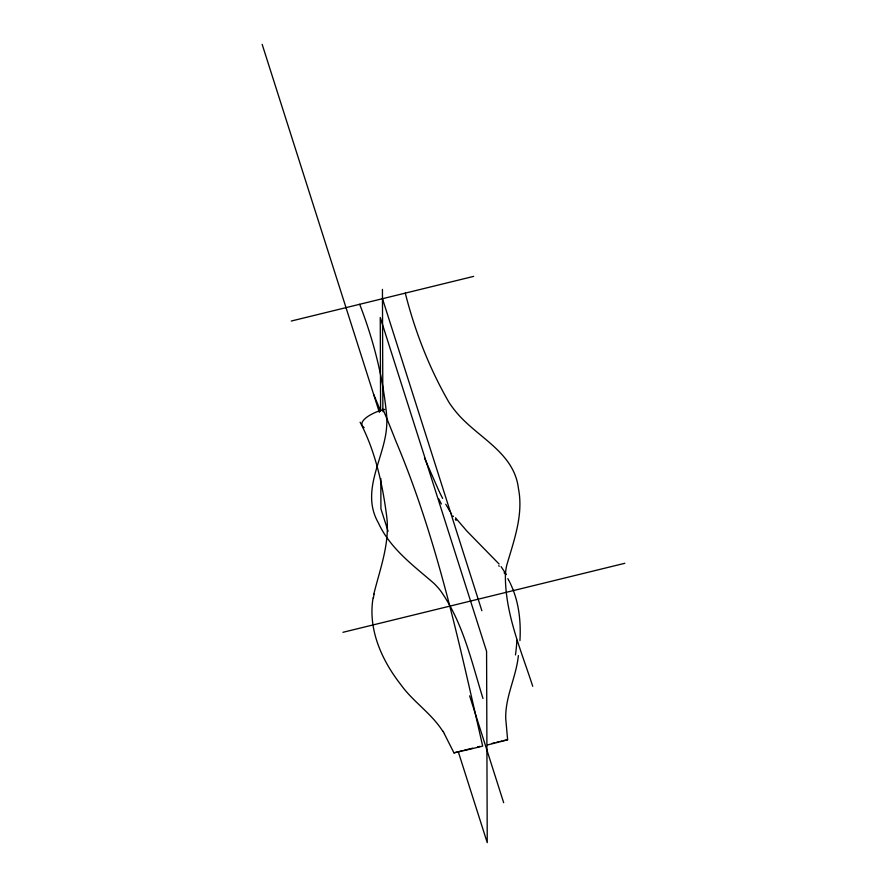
<?xml version="1.0" encoding="UTF-8"?>
<svg xmlns="http://www.w3.org/2000/svg" width="887" height="887" viewBox="0 0 887 887"><rect width="100%" height="100%" fill="white"/><g stroke="black" fill="none" stroke-linecap="round" stroke-linejoin="round"><path stroke-width="1.33" d="M519.937 640.569C520.835 625.313 519.638 609.79 514.992 595.166M518.363 655.582C516.367 676.138 506.045 695.064 505.723 715.842A103.945 98.723 -20.2 0 0 505.745 718.714L507.619 739.758L498.827 742.097A42.121 0.798 -13.6 0 1 492.485 743.705L487.717 744.892M373.094 597.882C367.761 629.127 381.72 660.205 400.636 684.398C412.854 701.672 431.481 713.27 442.768 731.265M373.837 594.013C380.035 568.855 389.87 543.587 386.799 517.188C382.652 484.601 375.445 451.394 360.089 422.168M444.309 733.749L453.956 752.875L461.961 750.823M463.868 750.347L472.693 748.173M291.269 321.039L473.68 276.378M342.936 632.309L624.836 563.289M477.539 746.987L480.011 746.377M492.03 743.45L494.247 742.907M496.354 742.397L498.328 741.92M500.179 741.477L501.854 741.066M503.361 740.712L507.564 739.747M453.956 752.875L465.409 750.28A42.121 0.798 -13.6 0 0 472.472 748.606L482.683 746.133C459.2 642.953 437.258 538.974 395.824 441.039A512.32 65.749 76.2 0 0 384.792 413.675L383.151 409.761A32.12 21.022 -20.2 0 0 371.354 414.395C367.151 416.469 357.406 423.077 364.125 427.612M499.093 564.043L466.939 531.136L455.486 517.797M456.106 520.392L455.375 519.383M501.088 566.605L506.333 574.543M453.379 516.589L452.858 515.824M504.126 572.669L504.77 573.634M451.649 514.016L451.051 513.096M449.798 511.123L448.423 508.861M447.514 507.32L447.968 508.085M446.616 505.767L447.059 506.544M445.74 504.215L446.172 504.991M507.841 578.657L508.417 579.688M508.694 580.209L509.249 581.251M442.624 498.416L439.575 492.318M509.67 582.083L510.092 582.925M439.209 491.553L425.261 459.788M510.491 583.768L510.89 584.611M359.678 304.285C373.715 340.597 383.55 379.17 386.876 417.988A123.914 108.48 -0.2 0 1 386.2 431.304C382.208 461.672 360.998 492.473 378.328 522.798C390.069 548.565 413.275 565.407 434.009 583.424A85.141 74.53 -0.2 0 1 440.307 590.432C463.047 622.319 471.54 661.68 482.983 698.49M511.278 585.464L512.941 589.4M424.485 457.958L424.995 459.178M373.604 394.294L380.556 410.847M513.207 590.077L514.726 594.345M532.732 686.305C521.013 649.983 504.936 613.316 505.39 574.499A85.141 74.53 -0.2 0 1 506.632 565.64C513.861 540.604 523.64 515.014 518.44 488.493C514.227 452.858 478.603 438.1 457.637 413.808A123.914 108.48 -0.2 0 1 449.199 402.731C429.474 368.682 414.905 331.25 405.281 293.12M382.474 298.708L481.863 610.755M262.164 44.35L379.348 412.322M469.644 695.874L503.672 802.702M388.074 531.258L380.922 508.828L380.822 478.536M458.246 751.611L487.24 842.65L486.575 651.302L380.257 317.479L380.59 411.091M382.862 409.095L383.14 411.723M382.441 289.373L382.874 410.736M373.383 597.938A107.061 101.839 57.9 0 1 374.103 594.09M442.935 731.176A103.945 94.909 27 0 1 444.476 733.66M383.151 409.761A32.12 21.022 -20.2 0 1 384.692 409.417M516.888 640.192A168.242 152.575 73.1 0 1 515.469 654.939M441.371 503.971A167.355 108.269 42.8 0 1 438.688 498.771M498.727 565.651A107.183 106.54 -25.1 0 1 499.237 566.261"/></g></svg>
